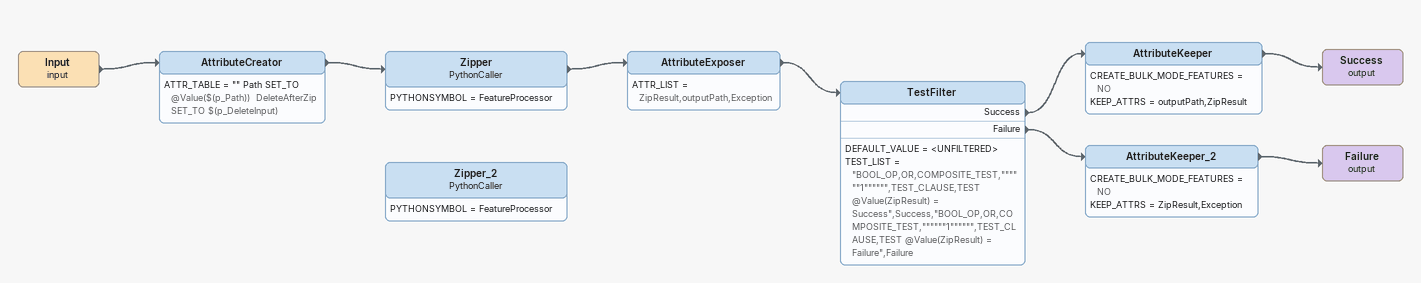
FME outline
Input (input)
    -> AttributeCreator
AttributeCreator
    ATTR_TABLE = "" Path SET_TO @Value($(p_Path))  DeleteAfterZip SET_TO $(p_DeleteInput)
    -> Zipper
Zipper: PythonCaller
    PYTHONSYMBOL = FeatureProcessor
    -> AttributeExposer
AttributeExposer
    ATTR_LIST = ZipResult,outputPath,Exception
    -> TestFilter
TestFilter
    DEFAULT_VALUE = <UNFILTERED>
    TEST_LIST = "BOOL_OP,OR,COMPOSITE_TEST,""""""1"""""",TEST_CLAUSE,TEST @Value(ZipResult) = Success",Success,"BOOL_OP,OR,COMPOSITE_TEST,""""""1"""""",TEST_CLAUSE,TEST @Value(ZipResult) = Failure",Failure
    Success -> AttributeKeeper
    Failure -> AttributeKeeper_2
AttributeKeeper
    CREATE_BULK_MODE_FEATURES = NO
    KEEP_ATTRS = outputPath,ZipResult
    -> Success (output)
Success (output)
AttributeKeeper_2
    CREATE_BULK_MODE_FEATURES = NO
    KEEP_ATTRS = ZipResult,Exception
    -> Failure (output)
Failure (output)
Zipper_2: PythonCaller
    PYTHONSYMBOL = FeatureProcessor
